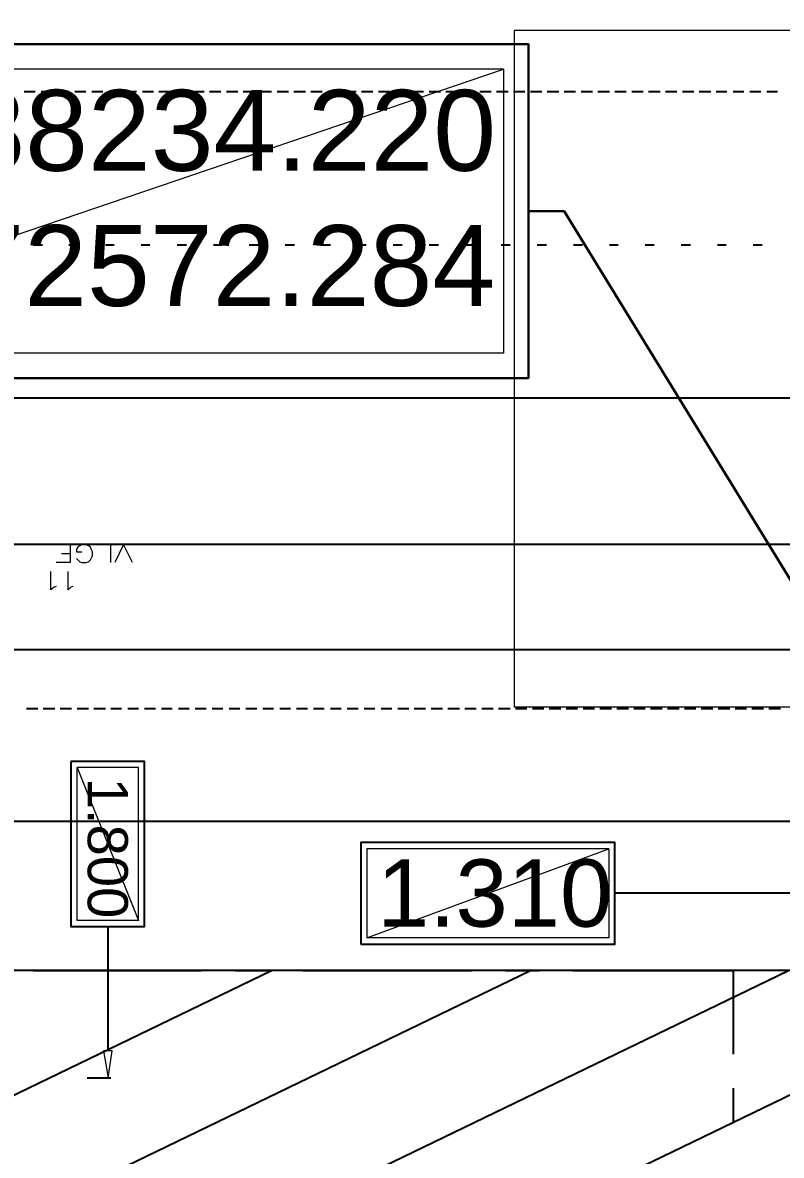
# Model space of a CAD drawing. Header units: inches. Extents: x 27 to 868, y 19 to 613.
# Drawn here: x 329.9 to 380.4, y 470.3 to 545.8 of the extents above; entities that cross this region are included whole.
import ezdxf

# ---------------------------------------------------------------- set-up
doc = ezdxf.new("R2010")
doc.units = ezdxf.units.IN
doc.header["$MEASUREMENT"] = 0
doc.layers.add('PDF_Geometry', color=7, linetype='Continuous')
doc.layers.add('PDF_Text', color=7, linetype='Continuous')
doc.styles.add('PDF Arial', font='arial.ttf')

msp = doc.modelspace()

# ---------------------------------------------------------------- linework, layer by layer
at = {"layer": 'PDF_Geometry', "color": 3, "lineweight": 0}
msp.add_lwpolyline([(389.642, 590.754), (389.642, 545.265), (362.619, 545.265), (362.619, 543.914), (362.619, 501.443), (362.619, 500.226), (389.642, 500.226), (637.804, 500.226), (637.804, 464.196), (638.254, 464.196), (658.341, 464.196), (658.792, 464.196), (658.792, 500.226), (713.603, 500.226)], dxfattribs=at)
at = {"layer": 'PDF_Geometry', "lineweight": 30}
for points in [[(304.61, 544.364), (363.565, 544.364), (363.565, 522.115), (304.61, 522.115), (304.61, 544.364)], [(390.588, 493.11), (365.952, 533.24), (363.565, 533.24)]]:
    msp.add_lwpolyline(points, dxfattribs=at)
at = {"layer": 'PDF_Geometry', "color": 254, "lineweight": 0, "true_color": 0xdcdcdc}
for points in [[(306.231, 542.698), (306.231, 523.782), (361.899, 542.698), (306.231, 542.698)], [(306.231, 523.782), (361.899, 542.698), (361.899, 523.782), (306.231, 523.782)], [(337.578, 496.173), (333.479, 496.173), (337.578, 485.994), (337.578, 496.173)], [(333.479, 496.173), (337.578, 485.994), (333.479, 485.994), (333.479, 496.173)], [(352.801, 490.768), (352.801, 484.823), (368.925, 490.768), (352.801, 490.768)], [(352.801, 484.823), (368.925, 490.768), (368.925, 484.823), (352.801, 484.823)]]:
    msp.add_lwpolyline(points, dxfattribs=at)
at = {"layer": 'PDF_Geometry', "color": 9, "lineweight": 25, "true_color": 0xbababa}
for points in [[(329.966, 541.211), (330.687, 541.211)], [(331.092, 541.211), (331.813, 541.211)], [(332.218, 541.211), (332.939, 541.211)], [(333.344, 541.211), (334.065, 541.211)], [(334.47, 541.211), (335.191, 541.211)], [(335.596, 541.211), (336.317, 541.211)], [(336.722, 541.211), (337.443, 541.211)], [(337.848, 541.211), (338.569, 541.211)], [(338.929, 541.211), (339.695, 541.211)], [(340.055, 541.211), (340.821, 541.211)], [(341.181, 541.211), (341.947, 541.211)], [(342.307, 541.211), (343.073, 541.211)], [(343.433, 541.211), (344.198, 541.211)], [(344.559, 541.211), (345.324, 541.211)], [(345.685, 541.211), (346.45, 541.211)], [(346.811, 541.211), (347.576, 541.211)], [(347.937, 541.211), (348.702, 541.211)], [(349.063, 541.211), (349.828, 541.211)], [(350.189, 541.211), (350.954, 541.211)], [(351.315, 541.211), (352.08, 541.211)], [(352.44, 541.211), (353.206, 541.211)], [(353.566, 541.211), (354.332, 541.211)], [(354.692, 541.211), (355.458, 541.211)], [(355.818, 541.211), (356.584, 541.211)], [(356.944, 541.211), (357.71, 541.211)], [(358.07, 541.211), (358.836, 541.211)], [(359.196, 541.211), (359.962, 541.211)], [(360.322, 541.211), (361.088, 541.211)], [(361.448, 541.211), (362.214, 541.211)], [(362.574, 541.211), (363.34, 541.211)], [(363.7, 541.211), (364.466, 541.211)], [(364.826, 541.211), (365.592, 541.211)], [(365.952, 541.211), (366.718, 541.211)], [(367.078, 541.211), (367.844, 541.211)], [(368.204, 541.211), (368.97, 541.211)], [(369.33, 541.211), (370.096, 541.211)], [(370.456, 541.211), (371.221, 541.211)], [(371.582, 541.211), (372.347, 541.211)], [(372.708, 541.211), (373.473, 541.211)], [(373.834, 541.211), (374.599, 541.211)], [(374.96, 541.211), (375.725, 541.211)], [(376.086, 541.211), (376.806, 541.211)], [(377.212, 541.211), (377.932, 541.211)], [(378.338, 541.211), (379.058, 541.211)], [(379.464, 541.211), (380.184, 541.211)], [(330.552, 530.988), (330.867, 530.988), (331.182, 530.988)], [(332.939, 530.988), (333.254, 530.988), (333.569, 530.988)], [(335.371, 530.988), (335.641, 530.988), (335.956, 530.988)], [(337.758, 530.988), (338.073, 530.988), (338.343, 530.988)], [(340.145, 530.988), (340.46, 530.988), (340.776, 530.988)], [(342.577, 530.988), (342.847, 530.988), (343.163, 530.988)], [(344.964, 530.988), (345.279, 530.988), (345.55, 530.988)], [(347.351, 530.988), (347.666, 530.988), (347.982, 530.988)], [(349.783, 530.988), (350.053, 530.988), (350.369, 530.988)], [(352.17, 530.988), (352.44, 530.988), (352.756, 530.988)], [(354.557, 530.988), (354.873, 530.988), (355.143, 530.988)], [(356.944, 530.988), (357.26, 530.988), (357.575, 530.988)], [(359.376, 530.988), (359.647, 530.988), (359.962, 530.988)], [(361.763, 530.988), (362.079, 530.988), (362.349, 530.988)], [(364.15, 530.988), (364.466, 530.988), (364.781, 530.988)], [(366.583, 530.988), (366.853, 530.988), (367.168, 530.988)], [(368.97, 530.988), (369.24, 530.988), (369.555, 530.988)], [(371.357, 530.988), (371.672, 530.988), (371.942, 530.988)], [(373.744, 530.988), (374.059, 530.988), (374.374, 530.988)], [(376.176, 530.988), (376.446, 530.988), (376.761, 530.988)], [(378.563, 530.988), (378.878, 530.988), (379.148, 530.988)], [(291.639, 520.809), (425.673, 520.809), (513.813, 520.809)], [(534.306, 511.036), (426.258, 511.036), (291.639, 511.036), (240.025, 511.036), (169.134, 511.036)], [(603.304, 500.091), (585.289, 500.091), (577.813, 492.57), (291.639, 492.57)], [(330.867, 500.091), (330.101, 500.091)], [(331.993, 500.091), (331.227, 500.091)], [(333.119, 500.091), (332.353, 500.091)], [(334.245, 500.091), (333.479, 500.091)], [(335.371, 500.091), (334.605, 500.091)], [(336.452, 500.091), (335.731, 500.091)], [(337.578, 500.091), (336.857, 500.091)], [(338.704, 500.091), (337.983, 500.091)], [(339.83, 500.091), (339.109, 500.091)], [(340.956, 500.091), (340.235, 500.091)], [(342.082, 500.091), (341.361, 500.091)], [(343.208, 500.091), (342.487, 500.091)], [(344.334, 500.091), (343.613, 500.091)], [(345.46, 500.091), (344.739, 500.091)], [(346.586, 500.091), (345.865, 500.091)], [(347.711, 500.091), (346.991, 500.091)], [(348.837, 500.091), (348.117, 500.091)], [(349.963, 500.091), (349.243, 500.091)], [(351.089, 500.091), (350.369, 500.091)], [(352.215, 500.091), (351.495, 500.091)], [(353.341, 500.091), (352.621, 500.091)], [(354.467, 500.091), (353.747, 500.091)], [(355.593, 500.091), (354.873, 500.091)], [(356.719, 500.091), (355.954, 500.091)], [(357.845, 500.091), (357.079, 500.091)], [(358.971, 500.091), (358.205, 500.091)], [(360.097, 500.091), (359.331, 500.091)], [(361.223, 500.091), (360.457, 500.091)], [(362.349, 500.091), (361.583, 500.091)], [(363.475, 500.091), (362.709, 500.091)], [(364.601, 500.091), (363.835, 500.091)], [(365.727, 500.091), (364.961, 500.091)], [(366.853, 500.091), (366.087, 500.091)], [(367.979, 500.091), (367.213, 500.091)], [(369.105, 500.091), (368.339, 500.091)], [(370.231, 500.091), (369.465, 500.091)], [(371.357, 500.091), (370.591, 500.091)], [(372.483, 500.091), (371.717, 500.091)], [(373.609, 500.091), (372.843, 500.091)], [(374.735, 500.091), (373.969, 500.091)], [(375.86, 500.091), (375.095, 500.091)], [(376.986, 500.091), (376.221, 500.091)], [(378.112, 500.091), (377.347, 500.091)], [(379.238, 500.091), (378.473, 500.091)], [(380.364, 500.091), (379.599, 500.091)], [(330.552, 482.662), (341.766, 482.662)], [(344.018, 482.662), (346.27, 482.662)], [(348.522, 482.662), (359.782, 482.662)], [(362.034, 482.662), (364.286, 482.662)], [(366.538, 482.662), (377.212, 482.662), (377.212, 477.077)], [(377.212, 474.825), (377.212, 472.573)]]:
    msp.add_lwpolyline(points, dxfattribs=at)
at = {"layer": 'PDF_Geometry', "lineweight": 0}
for points in [[(333.029, 511.036), (333.029, 509.82), (332.083, 509.82)], [(333.029, 511.036), (332.083, 511.036)], [(333.434, 510.09), (333.524, 510), (333.659, 509.865), (333.795, 509.82), (334.065, 509.82), (334.245, 509.865), (334.38, 510), (334.425, 510.09), (334.515, 510.27), (334.515, 510.54), (334.425, 510.72), (334.38, 510.856), (334.245, 510.946), (334.065, 511.036), (333.795, 511.036), (333.659, 510.946), (333.524, 510.856), (333.434, 510.72), (333.434, 510.54), (333.795, 510.54)], [(335.731, 509.82), (335.731, 511.036), (334.876, 511.036)], [(337.172, 509.82), (336.587, 511.036), (336.001, 509.82)], [(333.029, 510.405), (332.443, 510.405)], [(332.083, 508.243), (331.948, 508.198), (331.723, 508.018), (331.723, 509.234)], [(333.209, 508.243), (333.074, 508.198), (332.894, 508.018), (332.894, 509.234)], [(335.821, 477.302), (335.236, 477.302), (335.551, 475.5), (335.821, 477.302)]]:
    msp.add_lwpolyline(points, dxfattribs=at)
at = {"layer": 'PDF_Geometry', "color": 221, "lineweight": 25}
msp.add_lwpolyline([(646.811, 504.01), (639.831, 504.01), (609.79, 504.01), (579.794, 504.01), (549.799, 504.01), (519.803, 504.01), (489.808, 504.01), (459.812, 504.01), (429.816, 504.01), (399.776, 504.01), (384.778, 504.01), (369.78, 504.01), (339.785, 504.01), (309.789, 504.01), (279.794, 504.01), (63.699, 503.965)], dxfattribs=at)
at = {"layer": 'PDF_Geometry', "lineweight": 25}
for points in [[(333.074, 496.578), (333.074, 485.589), (337.983, 485.589), (337.983, 496.578), (333.074, 496.578)], [(352.395, 484.418), (369.33, 484.418), (369.33, 491.174), (352.395, 491.174), (352.395, 484.418)], [(386.129, 487.796), (369.33, 487.796)], [(335.551, 477.302), (335.551, 485.589)], [(334.155, 475.5), (335.731, 475.5)]]:
    msp.add_lwpolyline(points, dxfattribs=at)
at = {"layer": 'PDF_Geometry', "color": 132, "lineweight": 25, "true_color": 0x00dddd}
for points in [[(151.119, 388.306), (346.45, 482.662)], [(151.119, 379.974), (363.7, 482.662)], [(151.119, 371.642), (380.905, 482.662)], [(151.119, 363.31), (398.154, 482.662)], [(621.32, 482.662), (151.119, 482.662), (151.119, 212.611), (621.32, 212.611), (621.32, 482.662)]]:
    msp.add_lwpolyline(points, dxfattribs=at)

# ---------------------------------------------------------------- texts
at = {"layer": 'PDF_Text', "attachment_point": 7, "style": 'PDF Arial'}
for s, insert, char_height in [('\\W1.000945;E=488234.220', (312.231, 535.846), 5.38398), ('\\W1.000860;N=2772572.284', (307.57, 526.842), 5.38398), ('\\W1.001082;1.310', (353.482, 485.51), 4.48128)]:
    msp.add_mtext(s, dxfattribs=dict(at, insert=insert, char_height=char_height))
at = {"layer": 'PDF_Text', "insert": (334.154, 495.496), "char_height": 2.67587, "attachment_point": 7, "rotation": 270, "style": 'PDF Arial'}
msp.add_mtext('\\W1.001082;1.800', dxfattribs=at)

doc.saveas('drawing.dxf')
